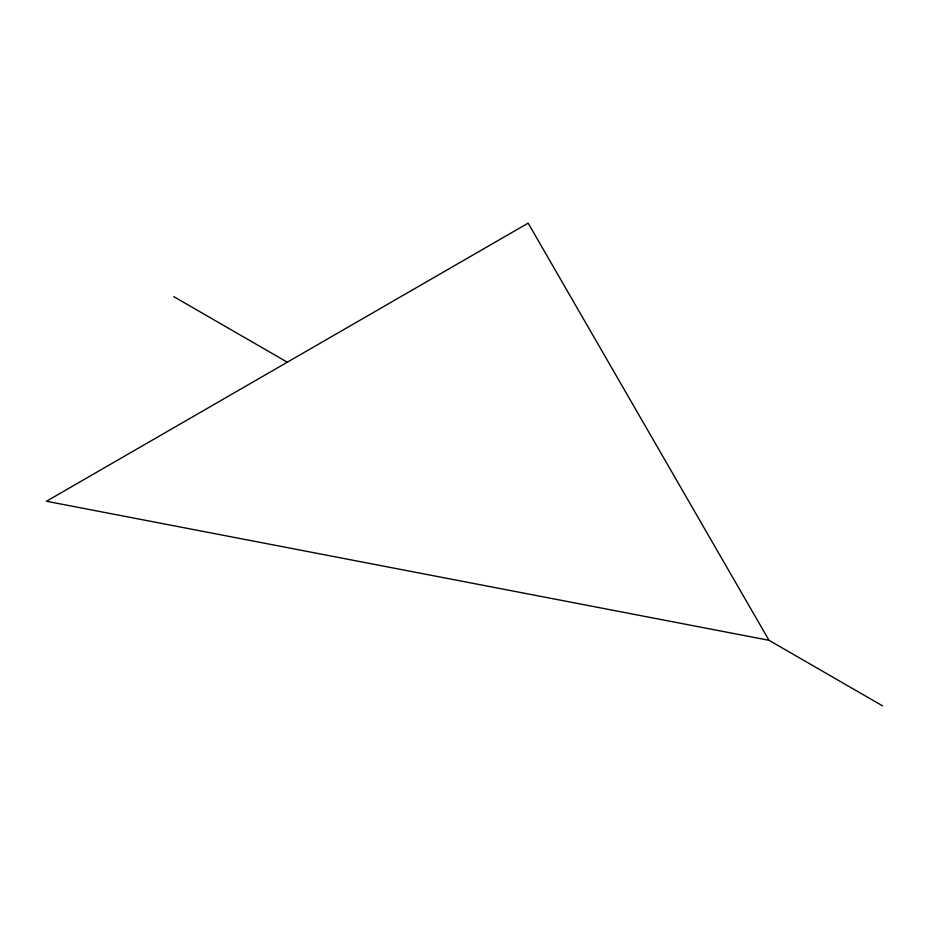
<?xml version="1.0" encoding="UTF-8"?>
<svg xmlns="http://www.w3.org/2000/svg" width="929" height="929" viewBox="0 0 929 929"><rect width="100%" height="100%" fill="white"/><g stroke="black" fill="none" stroke-linecap="round" stroke-linejoin="round"><path stroke-width="1.39" d="M769.015 640.313L46.45 501.254L528.16 223.146L769.015 640.313L882.55 705.854M173.769 296.641L287.305 362.194"/></g></svg>
